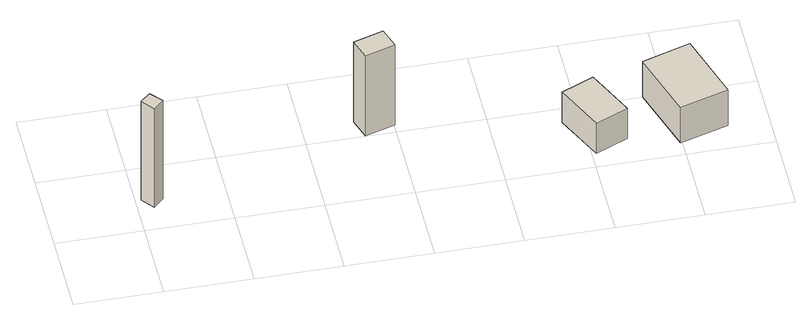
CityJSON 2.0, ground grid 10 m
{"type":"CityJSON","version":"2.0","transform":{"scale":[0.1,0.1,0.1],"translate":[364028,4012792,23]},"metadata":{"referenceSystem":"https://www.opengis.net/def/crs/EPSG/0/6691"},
"CityObjects":{
"building1":{"type":"Building","attributes":{"枝番":1,"利根川水系渡良瀬川洪水浸水想定区域（想定最大規模）.規模":"L2","利根川水系渡良瀬川洪水浸水想定区域（想定最大規模）.浸水ランク":"2","利根川水系渡良瀬川洪水浸水想定区域（想定最大規模）.浸水深":1.72,"利根川水系渡良瀬川洪水浸水想定区域（想定最大規模）.継続時間":4.3,"利根川水系利根川洪水浸水想定区域（計画規模）.規模":"L1","利根川水系利根川洪水浸水想定区域（計画規模）.浸水ランク":"1","利根川水系利根川洪水浸水想定区域（計画規模）.浸水深":0.052,"利根川水系利根川洪水浸水想定区域（想定最大規模）.規模":"L2","利根川水系利根川洪水浸水想定区域（想定最大規模）.浸水ランク":"2","利根川水系利根川洪水浸水想定区域（想定最大規模）.浸水深":0.721,"measuredHeight":14.4,"BuildingDetails.prefecture":"10","BuildingDetails.city":"10207"},"geometry":[{"type":"Solid","lod":"1","boundaries":[[[[0,1,2,3]],[[2,4,5,3]],[[1,6,4,2]],[[0,7,6,1]],[[3,5,7,0]],[[4,6,7,5]]]]}]},
"building2":{"type":"Building","attributes":{"枝番":1,"利根川水系渡良瀬川洪水浸水想定区域（想定最大規模）.規模":"L2","利根川水系渡良瀬川洪水浸水想定区域（想定最大規模）.浸水ランク":"1","利根川水系渡良瀬川洪水浸水想定区域（想定最大規模）.浸水深":0.11,"利根川水系渡良瀬川洪水浸水想定区域（想定最大規模）.継続時間":4.3,"measuredHeight":12.2,"BuildingDetails.prefecture":"10","BuildingDetails.city":"10207"},"geometry":[{"type":"Solid","lod":"1","boundaries":[[[[8,9,10,11]],[[10,12,13,11]],[[9,14,12,10]],[[8,15,14,9]],[[11,13,15,8]],[[12,14,15,13]]]]}]},
"building3":{"type":"Building","attributes":{"枝番":1,"利根川水系渡良瀬川洪水浸水想定区域（想定最大規模）.規模":"L2","利根川水系渡良瀬川洪水浸水想定区域（想定最大規模）.浸水ランク":"1","利根川水系渡良瀬川洪水浸水想定区域（想定最大規模）.浸水深":0.26,"usage":"411","measuredHeight":5.9,"BuildingDetails.prefecture":"10","BuildingDetails.city":"10207","BuildingDetails.surveyYear":2016},"geometry":[{"type":"Solid","lod":"1","boundaries":[[[[16,17,18,19]],[[18,20,21,19]],[[17,22,20,18]],[[16,23,22,17]],[[19,21,23,16]],[[20,22,23,21]]]]}]},
"building4":{"type":"Building","attributes":{"枝番":1,"利根川水系渡良瀬川洪水浸水想定区域（想定最大規模）.規模":"L2","利根川水系渡良瀬川洪水浸水想定区域（想定最大規模）.浸水ランク":"1","利根川水系渡良瀬川洪水浸水想定区域（想定最大規模）.浸水深":0.06,"usage":"411","measuredHeight":16.5,"BuildingDetails.prefecture":"10","BuildingDetails.city":"10207","BuildingDetails.surveyYear":2016},"geometry":[{"type":"Solid","lod":"1","boundaries":[[[[24,25,26,27]],[[26,28,29,27]],[[25,30,28,26]],[[24,31,30,25]],[[27,29,31,24]],[[28,30,31,29]]]]}]}
},
"vertices":[
[6,50,4],[18,60,4],[30,46,4],[18,35,4],[30,46,148],[18,35,148],[18,60,148],[6,50,148],
[254,108,20],[289,119,20],[297,94,20],[262,83,20],[297,94,137],[262,83,137],[289,119,137],[254,108,137],
[475,62,19],[513,79,19],[539,22,19],[501,5,19],[539,22,63],[501,5,63],[513,79,63],[475,62,63],
[569,84,19],[625,102,19],[650,20,19],[594,3,19],[650,20,71],[594,3,71],[625,102,71],[569,84,71]
]}
